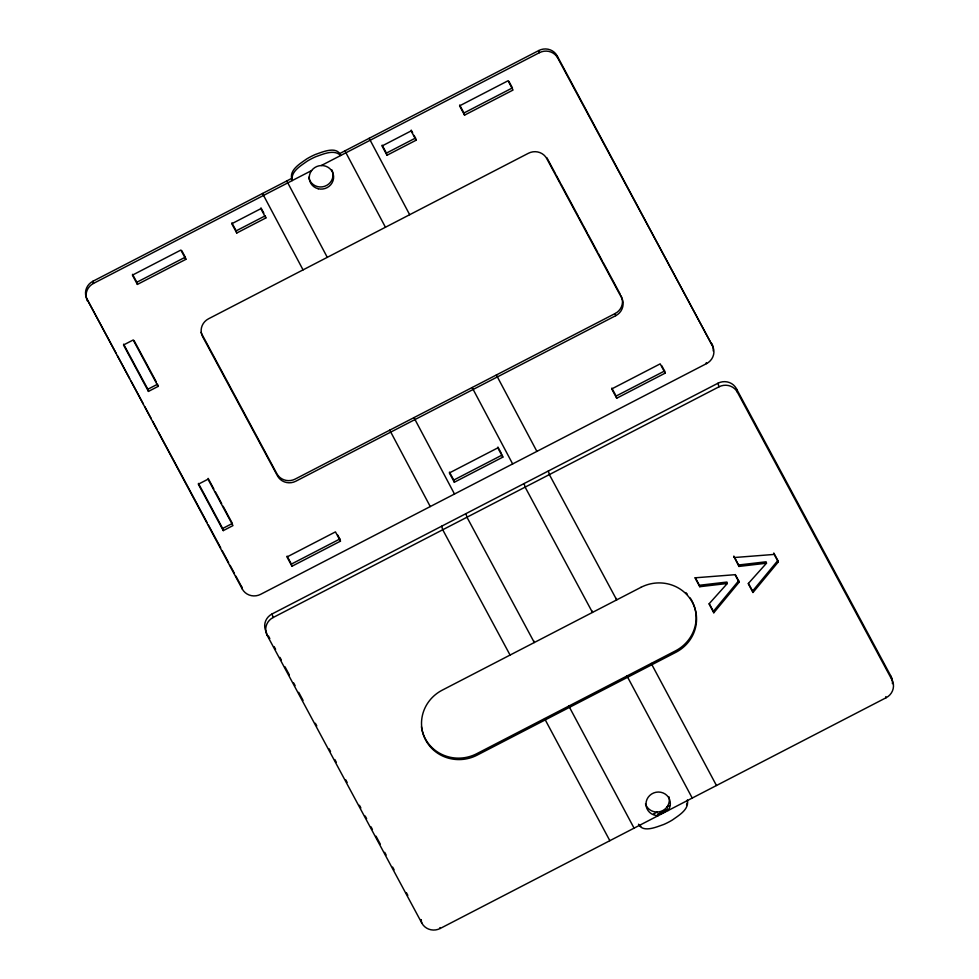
<?xml version="1.0" encoding="UTF-8"?>
<svg xmlns="http://www.w3.org/2000/svg" width="979" height="979" viewBox="0 0 979 979"><rect width="100%" height="100%" fill="white"/><g stroke="black" fill="none" stroke-linecap="round" stroke-linejoin="round"><path stroke-width="1.47" d="M687.417 802.168L687.331 800.014M686.56 804.799L687.111 803.429M738.655 580.804L739.059 582.236L713.789 612.768L713.385 611.337L738.655 580.804L735.278 574.526M777.84 560.526L778.256 561.958L752.986 592.491L752.582 591.059L777.84 560.526L774.475 554.249M695.286 577.659L699.373 585.271L726.907 582.064L727.311 583.496L709.016 603.884L713.789 612.768M766.496 563.219L738.974 566.425L733.797 556.109L738.57 564.993L766.092 561.787L766.496 563.219L748.213 583.606L752.986 592.491M340.08 153.36L538.793 50.529A13.669 13.143 -15.8 0 1 557.149 55.864L712.406 345.734A13.669 13.143 -15.8 0 1 706.52 363.613L260.622 594.339A13.669 13.143 -15.8 0 1 242.266 589.003L87.021 299.133A13.669 13.143 -15.8 0 1 92.895 281.267L291.607 178.435C289.845 169.44 300.308 163.554 306.537 159.051A67.735 65.177 -15.8 0 1 315.348 154.486C322.507 152.014 336.911 145.528 340.692 155.502C334.145 149.004 323.339 154.119 315.96 156.64A67.735 65.177 -15.8 0 0 307.137 161.205C300.92 165.708 290.445 171.582 292.219 180.589L291.607 178.435M87.62 301.287A13.669 13.143 -15.8 0 1 93.507 283.408L311.603 170.554M321.296 165.537L539.405 52.682A13.669 13.143 -15.8 0 1 557.761 58.018L712.406 345.734M185.264 257.196L185.875 259.337L137.403 284.412L136.803 282.27L185.264 257.196L181.702 250.563M236.771 233.002L236.159 230.86L265.236 215.808L265.847 217.962L236.771 233.002L231.778 223.726L260.855 208.674L265.847 217.962M415.488 138.063L416.099 140.217L387.011 155.257L386.411 153.116L415.488 138.063L414.068 135.408M464.56 115.13L459.579 105.854L508.04 80.767L513.033 90.056L464.56 115.13L463.96 112.989L512.421 87.902L508.86 81.281M148.453 391.404L147.841 389.25L157.533 384.233L158.145 386.387L148.453 391.404L123.501 344.987L133.205 339.982L158.145 386.387M620.992 295.67A13.669 13.143 -15.8 0 1 615.118 313.537L295.23 479.061A13.669 13.143 -15.8 0 1 276.873 473.738L202.053 334.512A13.669 13.143 -15.8 0 1 201.111 332.297M615.718 315.691L295.829 481.215A13.669 13.143 -15.8 0 1 277.485 475.88L202.653 336.666A13.669 13.143 -15.8 0 1 208.539 318.787L528.427 153.262A13.669 13.143 -15.8 0 1 546.771 158.598L621.604 297.824A13.669 13.143 -15.8 0 1 615.718 315.691L615.118 313.537M223.273 530.618L198.333 484.213L208.025 479.196L232.965 525.601L223.273 530.618L222.661 528.476L232.366 523.459L223.102 506.216M339.835 539.013L340.447 541.167L291.975 566.241L291.375 564.1L339.835 539.013L337.706 535.036M454.342 482.231L453.742 480.077L502.203 455.002L502.814 457.156L454.342 482.231L449.361 472.955L497.821 447.868L502.814 457.156M664.57 370.992L665.182 373.134L616.709 398.22L616.109 396.067L664.57 370.992L661.718 365.681M272.076 613.955L717.974 383.23A13.669 13.143 -15.8 0 1 736.33 388.565L890.976 676.281L891.979 679.867A13.669 13.143 -15.8 0 1 886.105 697.733L440.207 928.471A13.669 13.143 -15.8 0 1 421.851 923.136L267.206 635.408L266.19 631.834A13.669 13.143 -15.8 0 1 272.076 613.955L273.092 617.541A13.669 13.143 -15.8 0 0 267.206 635.408M273.092 617.541L718.99 386.815A13.669 13.143 -15.8 0 1 737.346 392.138L891.979 679.867M653.421 814.038L657.288 812.032M666.993 807.014L669.575 805.68M657.9 814.173L667.592 809.168L667.996 810.6A12.225 11.76 -15.8 0 0 663.101 792.941A12.225 11.76 -15.8 0 0 646.226 801.679A12.225 11.76 -15.8 0 0 658.304 815.605L657.9 814.173A12.225 11.76 -15.8 0 0 667.592 809.168M739.059 582.236L735.009 574.697L695.004 577.818L699.777 586.702L727.311 583.496M734.201 557.54L774.205 554.42L778.256 561.958M640.817 826.276L639.067 824.991M665.182 373.134L660.189 363.858L611.728 388.932L616.709 398.22M546.833 157.692L555.521 173.858M556.182 175.094L560.196 182.559M560.869 183.795L578.234 216.114M578.907 217.362L582.909 224.815M583.582 226.063L587.584 233.516M588.257 234.764L597.606 252.166M598.279 253.402L602.281 260.867M602.954 262.103L620.331 294.422M748.482 583.447L752.582 591.059M459.677 105.034L463.96 112.989M611.826 388.112L616.109 396.067M709.298 603.725L713.385 611.337M411.217 130.109L412.636 132.765M416.099 140.217L411.107 130.929L382.03 145.981L387.011 155.257M382.128 145.161L386.411 153.116M409.675 214.707L369.156 138.308M536.884 451.38L496.365 374.981M716.469 785.513L651.206 663.419M385.445 227.25L344.926 150.852M512.653 463.924L472.135 387.525M692.239 798.056L626.976 675.963M497.932 447.048L501.493 453.681M449.459 472.123L453.742 480.077M327.28 257.342L286.761 180.944M454.489 494.016L413.97 417.617M634.074 828.148L568.823 706.055M303.049 269.886L262.531 193.487M430.258 506.559L389.74 430.16M510.071 655.061L442.728 529.761L441.713 526.188M609.844 840.692L544.581 718.598M260.965 207.854L263.816 213.153M231.888 222.906L236.159 230.86M340.447 541.167L335.454 531.891L286.994 556.965L291.975 566.241M185.875 259.337L180.882 250.061L132.422 275.136L137.403 284.412M287.092 556.145L291.375 564.1M132.52 274.316L136.803 282.27M134.013 340.484L156.114 381.59M208.135 478.376L213.838 488.986M215.258 491.629L221.67 503.573M123.611 344.167L147.841 389.25M198.443 483.393L222.661 528.476M268.368 635.861L269.812 638.553M274.144 646.617L275.588 649.31M279.921 657.374L281.365 660.066M284.987 666.785L289.319 674.861M293.651 682.926L295.095 685.606M298.717 692.337L303.049 700.401M315.336 723.261L316.78 725.941M329.066 748.8L330.51 751.493M334.842 759.557L336.286 762.249M345.685 779.725L347.129 782.417M359.415 805.276L360.859 807.956M365.191 816.033L366.635 818.713M370.98 826.79L372.424 829.47M376.034 836.201L380.366 844.265M384.71 852.33L386.154 855.022M392.652 867.125L394.096 869.805M406.383 892.664L407.827 895.357M87.021 299.133L115.926 352.917M117.37 355.597L129.644 378.457M131.1 381.149L143.375 404.009M144.831 406.689L151.329 418.792M152.773 421.484L157.105 429.548M158.561 432.241L206.973 522.321M208.417 525.013L220.703 547.861M222.147 550.553L228.645 562.656M230.089 565.348L234.434 573.413M235.878 576.105L241.654 586.862A13.669 13.143 -15.8 0 0 242.266 587.877M687.393 800.565C689.155 809.56 678.692 815.446 672.463 819.949A67.735 65.177 -15.8 0 1 663.652 824.514C656.493 826.925 643.105 833.153 638.516 824.208M885.787 696.62L886.105 697.733M736.33 388.565L737.346 392.138M773.802 552.988L774.205 554.42M717.974 383.23L718.99 386.815M706.251 362.671L706.52 363.613M738.57 564.993L738.974 566.425M557.149 55.864L557.761 58.018M699.373 585.271L699.777 586.702M538.793 50.529L539.405 52.682M616.293 598.45L616.697 599.882L549.354 474.582L548.338 471.009M592.062 610.994L592.466 612.426L525.123 487.126L524.108 483.553M533.898 641.086L534.301 642.518L466.959 517.218L465.943 513.645M439.95 927.566L440.207 928.471M420.897 919.783L421.851 923.136M241.654 586.862L242.266 589.003M92.895 281.267L93.507 283.408M668.828 796.637A12.225 11.76 -15.8 0 1 660.641 811.469A12.225 11.76 -15.8 0 1 645.479 803.845M890.976 676.281A13.669 13.143 -15.8 0 1 892.407 683.66M690.207 597.998A38.267 36.81 -15.8 0 1 675.449 650.888L476.724 753.708A38.267 36.81 -15.8 0 1 421.435 726.785M685.802 592.589A38.267 36.81 -15.8 0 1 687.405 594.326M421.447 920.566A13.669 13.143 -15.8 0 1 420.835 919.55M331.746 169.71A12.225 11.76 -15.8 0 1 324.526 186.353A12.225 11.76 -15.8 0 1 308.789 177.223M711.794 343.592A13.669 13.143 -15.8 0 1 713.226 350.959M640.927 587.351L442.214 690.171A38.267 36.81 -15.8 0 0 425.743 740.21A38.267 36.81 -15.8 0 0 477.14 755.139L675.853 652.32A38.267 36.81 -15.8 0 0 692.324 602.281A38.267 36.81 -15.8 0 0 640.927 587.351M318.236 188.763A12.225 11.76 -15.8 0 0 333.227 174.103A12.225 11.76 -15.8 0 0 312.864 169.11A12.225 11.76 -15.8 0 0 318.236 188.763"/></g></svg>
